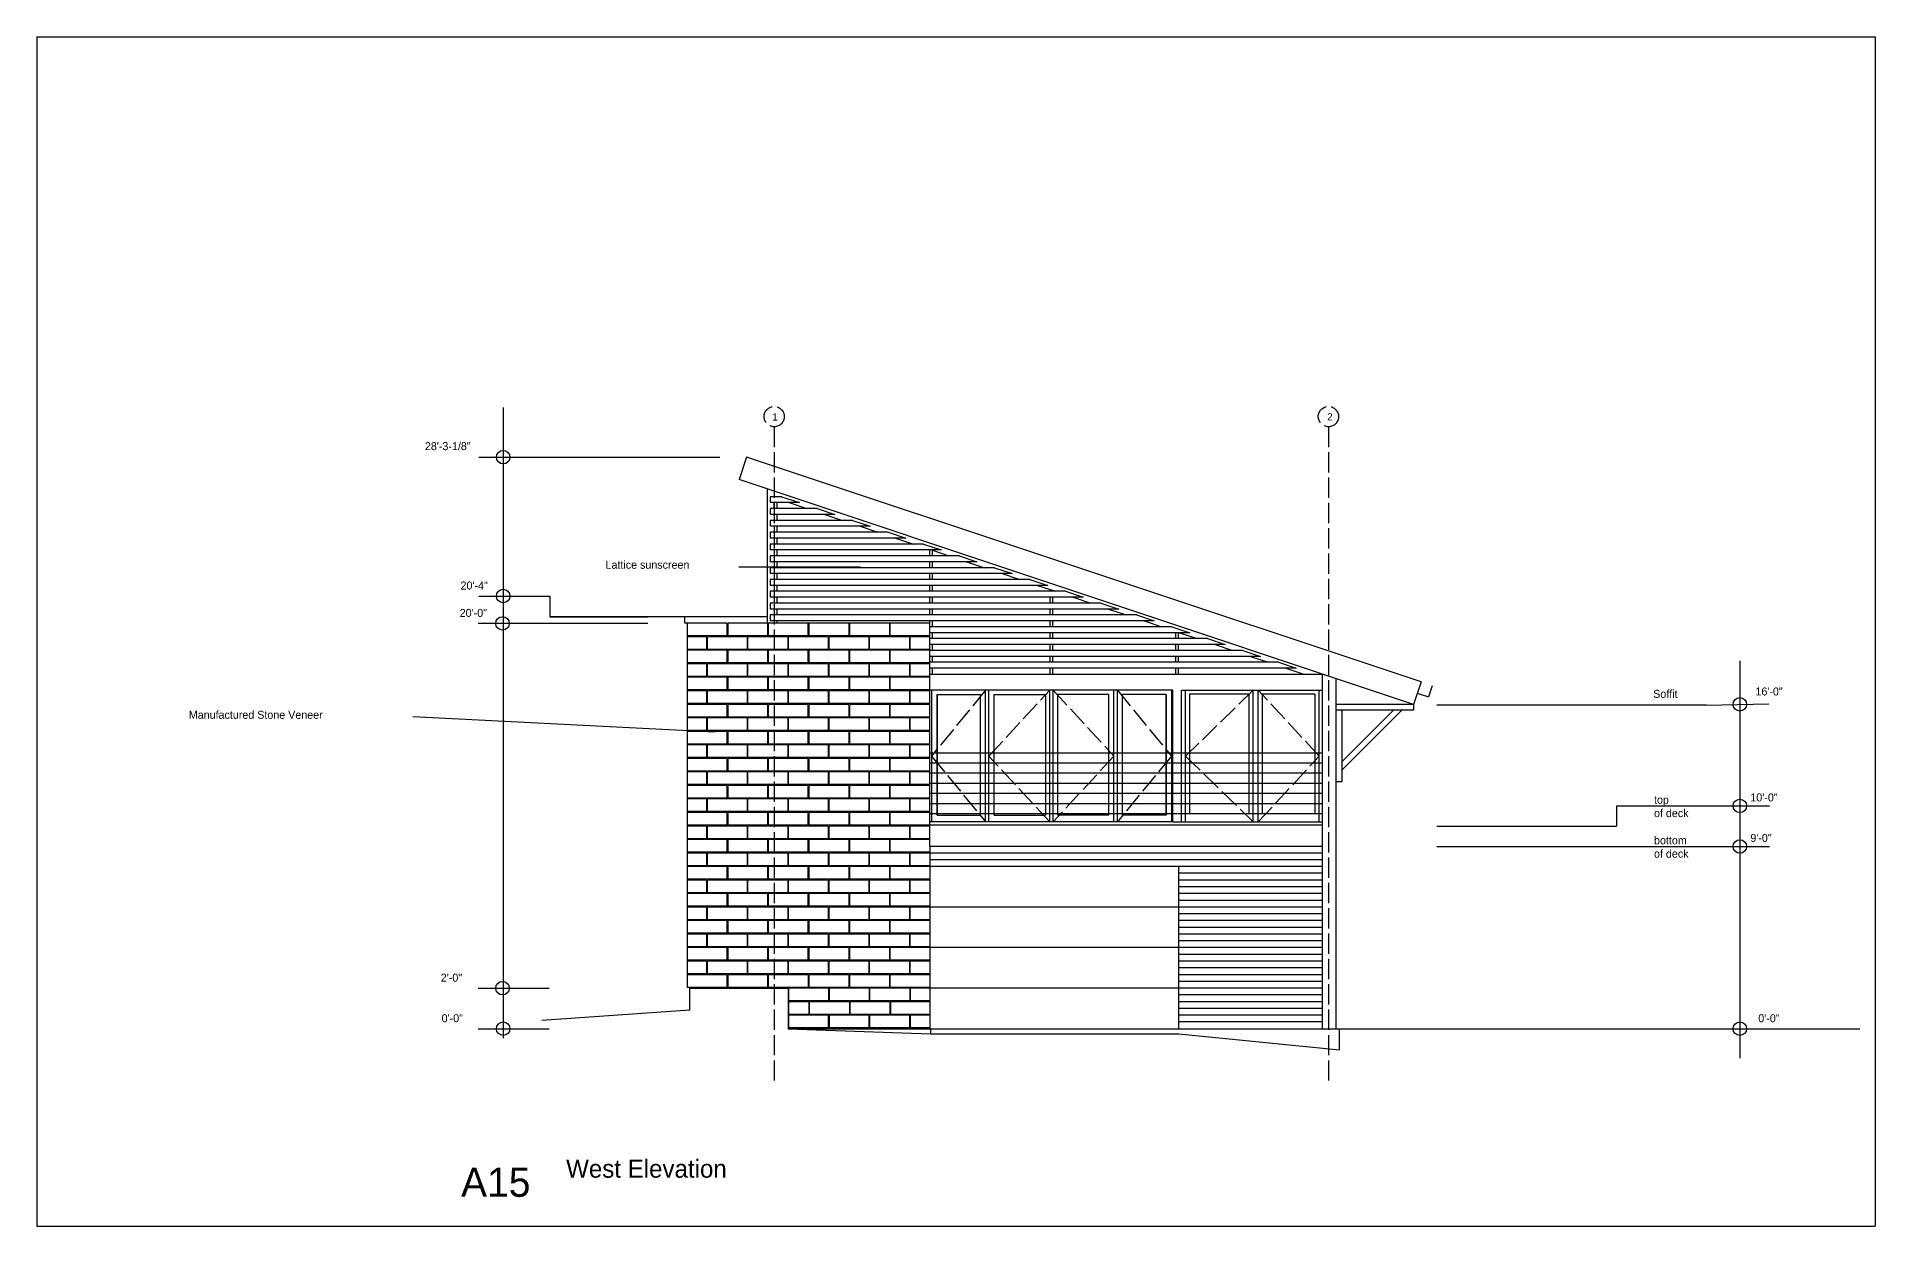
# Model space of a CAD drawing. Header units: inches. Extents: x -173 to 8259, y -1622 to 3486.
# Drawn here: x 4564 to 5652, y -1067 to -363 of the extents above; entities that cross this region are included whole.
import ezdxf

# ---------------------------------------------------------------- set-up
doc = ezdxf.new("R2010")
doc.units = ezdxf.units.IN
doc.header["$MEASUREMENT"] = 0
doc.linetypes.add('ACAD_ISO02W100', pattern=[15, 12, -3])
for name, color, linetype in [('blocks', 251, 'Continuous'), ('const', 7, 'Continuous'), ('e1', 7, 'Continuous'), ('e2', 251, 'Continuous'), ('glassSwing', 172, 'ACAD_ISO02W100'), ('grid', 252, 'ACAD_ISO02W100'), ('millwork', 253, 'Continuous'), ('walls', 7, 'Continuous')]:
    doc.layers.add(name, color=color, linetype=linetype)

msp = doc.modelspace()

# ---------------------------------------------------------------- linework, layer by layer
for p, q in [((4564.2, -363.4), (4564.2, -1067.4)), ((4564.2, -363.4), (5652.2, -363.4)), ((5652.2, -363.4), (5652.2, -1067.4)), ((4564.2, -1067.4), (5652.2, -1067.4))]:
    msp.add_line(p, q)
at = {"layer": 'blocks'}
for p, q in [((4972.8, -710.5), (4949.3, -710.5)), ((4972.8, -718), (4949.3, -718)), ((4972.8, -714.7), (4972.8, -710.5)), ((4972.8, -718), (4972.8, -710.5)), ((4973.3, -714.7), (4973.3, -710.5)), ((4996.8, -710.5), (4973.3, -710.5)), ((4973.3, -718), (4973.3, -710.5)), ((4996.8, -718), (4973.3, -718)), ((4996.8, -718), (4996.8, -710.5)), ((4997.3, -718), (4997.3, -710.5)), ((5020.8, -718), (4997.3, -718)), ((5020.8, -718), (5020.8, -710.5)), ((5021.3, -718), (5021.3, -710.5)), ((5044.8, -718), (5021.3, -718)), ((5044.8, -710.5), (5044.8, -718)), ((5045.3, -718), (5045.3, -710.5)), ((5068.8, -718), (5045.3, -718)), ((5068.8, -710.5), (5068.8, -718)), ((5069.3, -718), (5069.3, -710.5)), ((5092.8, -718), (5069.3, -718)), ((4960.6, -718.5), (4949.3, -718.5)), ((4960.6, -726), (4949.3, -726)), ((4972.8, -726.5), (4949.3, -726.5)), ((4960.6, -718.5), (4960.6, -726)), ((4961.1, -726), (4961.1, -718.5)), ((4984.6, -718.5), (4961.1, -718.5)), ((4984.6, -726), (4961.1, -726)), ((4972.8, -734), (4972.8, -726.5)), ((4996.8, -726.5), (4973.3, -726.5)), ((4973.3, -734), (4973.3, -726.5)), ((4984.6, -718.5), (4984.6, -726)), ((4985.1, -726), (4985.1, -718.5)), ((5008.6, -718.5), (4985.1, -718.5)), ((5008.6, -726), (4985.1, -726)), ((4996.8, -734), (4996.8, -726.5)), ((4997.3, -734), (4997.3, -726.5)), ((5020.8, -726.5), (4997.3, -726.5)), ((5008.6, -718.5), (5008.6, -726)), ((5009.1, -726), (5009.1, -718.5)), ((5032.6, -718.5), (5009.1, -718.5)), ((5032.6, -726), (5009.1, -726)), ((5020.8, -734), (5020.8, -726.5)), ((5044.8, -726.5), (5021.3, -726.5)), ((5021.3, -734), (5021.3, -726.5)), ((5032.6, -718.5), (5032.6, -726)), ((5033.1, -726), (5033.1, -718.5)), ((5056.6, -718.5), (5033.1, -718.5)), ((5056.6, -726), (5033.1, -726)), ((5044.8, -726.5), (5044.8, -734)), ((5068.8, -726.5), (5045.3, -726.5)), ((5045.3, -734), (5045.3, -726.5)), ((5056.6, -718.5), (5056.6, -726)), ((5057.1, -726), (5057.1, -718.5)), ((5080.6, -718.5), (5057.1, -718.5)), ((5080.6, -726), (5057.1, -726)), ((5068.8, -726.5), (5068.8, -734)), ((5092.8, -726.5), (5069.3, -726.5)), ((5069.3, -734), (5069.3, -726.5)), ((5080.6, -718.5), (5080.6, -726)), ((5081.1, -726), (5081.1, -718.5)), ((5092.8, -718.5), (5081.1, -718.5)), ((5092.8, -726), (5081.1, -726)), ((4972.8, -734), (4949.3, -734)), ((4960.6, -734.5), (4949.3, -734.5)), ((4960.6, -734.5), (4960.6, -742)), ((4961.1, -742), (4961.1, -734.5)), ((4984.6, -734.5), (4961.1, -734.5)), ((4996.8, -734), (4973.3, -734)), ((4984.6, -734.5), (4984.6, -742)), ((4985.1, -742), (4985.1, -734.5)), ((5008.6, -734.5), (4985.1, -734.5)), ((4996.8, -734), (4996.8, -729.8)), ((5020.8, -734), (4997.3, -734)), ((5008.6, -734.5), (5008.6, -742)), ((5009.1, -742), (5009.1, -734.5)), ((5032.6, -734.5), (5009.1, -734.5)), ((5044.8, -734), (5021.3, -734)), ((5032.6, -734.5), (5032.6, -742)), ((5033.1, -742), (5033.1, -734.5)), ((5056.6, -734.5), (5033.1, -734.5)), ((5068.8, -734), (5045.3, -734)), ((5056.6, -734.5), (5056.6, -742)), ((5057.1, -742), (5057.1, -734.5)), ((5080.6, -734.5), (5057.1, -734.5)), ((5092.8, -734), (5069.3, -734)), ((5080.6, -734.5), (5080.6, -742)), ((5081.1, -742), (5081.1, -734.5)), ((5092.8, -734.5), (5081.1, -734.5)), ((4960.6, -742), (4949.3, -742)), ((4972.8, -742.5), (4949.3, -742.5)), ((4972.8, -750), (4949.3, -750)), ((4960.6, -750.5), (4949.3, -750.5)), ((4960.6, -750.5), (4960.6, -758)), ((4984.6, -742), (4961.1, -742)), ((4961.1, -758), (4961.1, -750.5)), ((4984.6, -750.5), (4961.1, -750.5)), ((4972.8, -750), (4972.8, -742.5)), ((4996.8, -742.5), (4973.3, -742.5)), ((4973.3, -750), (4973.3, -742.5)), ((4996.8, -750), (4973.3, -750)), ((4984.6, -750.5), (4984.6, -758)), ((5008.6, -742), (4985.1, -742)), ((4985.1, -758), (4985.1, -750.5)), ((5008.6, -750.5), (4985.1, -750.5)), ((4996.8, -750), (4996.8, -742.5)), ((4997.3, -750), (4997.3, -742.5)), ((5020.8, -742.5), (4997.3, -742.5)), ((5020.8, -750), (4997.3, -750)), ((5008.6, -750.5), (5008.6, -758)), ((5032.6, -742), (5009.1, -742)), ((5009.1, -758), (5009.1, -750.5)), ((5032.6, -750.5), (5009.1, -750.5)), ((5020.8, -750), (5020.8, -742.5)), ((5044.8, -742.5), (5021.3, -742.5)), ((5021.3, -750), (5021.3, -742.5)), ((5044.8, -750), (5021.3, -750)), ((5032.6, -750.5), (5032.6, -758)), ((5056.6, -742), (5033.1, -742)), ((5033.1, -758), (5033.1, -750.5)), ((5056.6, -750.5), (5033.1, -750.5)), ((5044.8, -742.5), (5044.8, -750)), ((5068.8, -742.5), (5045.3, -742.5)), ((5045.3, -750), (5045.3, -742.5)), ((5068.8, -750), (5045.3, -750)), ((5056.6, -750.5), (5056.6, -758)), ((5080.6, -742), (5057.1, -742)), ((5057.1, -758), (5057.1, -750.5)), ((5080.6, -750.5), (5057.1, -750.5)), ((5068.8, -742.5), (5068.8, -750)), ((5092.8, -742.5), (5069.3, -742.5)), ((5069.3, -750), (5069.3, -742.5)), ((5092.8, -750), (5069.3, -750)), ((5080.6, -750.5), (5080.6, -758)), ((5092.8, -742), (5081.1, -742)), ((5081.1, -758), (5081.1, -750.5)), ((5092.8, -750.5), (5081.1, -750.5)), ((4960.6, -758), (4949.3, -758)), ((4972.8, -758.5), (4949.3, -758.5)), ((4984.6, -758), (4961.1, -758)), ((4972.8, -766), (4972.8, -758.5)), ((4996.8, -758.5), (4973.3, -758.5)), ((4973.3, -766), (4973.3, -758.5)), ((5008.6, -758), (4985.1, -758)), ((4996.8, -766), (4996.8, -758.5)), ((4997.3, -766), (4997.3, -758.5)), ((5020.8, -758.5), (4997.3, -758.5)), ((5032.6, -758), (5009.1, -758)), ((5020.8, -766), (5020.8, -758.5)), ((5044.8, -758.5), (5021.3, -758.5)), ((5021.3, -766), (5021.3, -758.5)), ((5056.6, -758), (5033.1, -758)), ((5044.8, -758.5), (5044.8, -766)), ((5068.8, -758.5), (5045.3, -758.5)), ((5045.3, -766), (5045.3, -758.5)), ((5080.6, -758), (5057.1, -758)), ((5068.8, -758.5), (5068.8, -766)), ((5092.8, -758.5), (5069.3, -758.5)), ((5069.3, -766), (5069.3, -758.5)), ((5092.8, -758), (5081.1, -758)), ((4972.8, -766), (4949.3, -766)), ((4960.6, -766.5), (4949.3, -766.5)), ((4960.6, -766.5), (4960.6, -774)), ((4984.6, -766.5), (4961.1, -766.5)), ((4961.1, -774), (4961.1, -766.5)), ((4996.8, -766), (4973.3, -766)), ((4984.6, -766.5), (4984.6, -774)), ((4985.1, -774), (4985.1, -766.5)), ((5008.6, -766.5), (4985.1, -766.5)), ((5020.8, -766), (4997.3, -766)), ((5008.6, -766.5), (5008.6, -774)), ((5032.6, -766.5), (5009.1, -766.5)), ((5009.1, -774), (5009.1, -766.5)), ((5044.8, -766), (5021.3, -766)), ((5032.6, -766.5), (5032.6, -774)), ((5033.1, -774), (5033.1, -766.5)), ((5056.6, -766.5), (5033.1, -766.5)), ((5068.8, -766), (5045.3, -766)), ((5056.6, -766.5), (5056.6, -774)), ((5080.6, -766.5), (5057.1, -766.5)), ((5057.1, -774), (5057.1, -766.5)), ((5092.8, -766), (5069.3, -766)), ((5080.6, -766.5), (5080.6, -774)), ((5081.1, -774), (5081.1, -766.5)), ((5092.8, -766.5), (5081.1, -766.5)), ((4960.6, -774), (4949.3, -774)), ((4972.8, -774.5), (4949.3, -774.5)), ((4972.8, -782), (4949.3, -782)), ((4960.6, -782.5), (4949.3, -782.5)), ((4960.6, -782.5), (4960.6, -790)), ((4984.6, -774), (4961.1, -774)), ((4984.6, -782.5), (4961.1, -782.5)), ((4961.1, -790), (4961.1, -782.5)), ((4972.8, -782), (4972.8, -774.5)), ((4996.8, -774.5), (4973.3, -774.5)), ((4973.3, -782), (4973.3, -774.5)), ((4996.8, -782), (4973.3, -782)), ((4984.6, -782.5), (4984.6, -790)), ((5008.6, -774), (4985.1, -774)), ((4985.1, -790), (4985.1, -782.5)), ((5008.6, -782.5), (4985.1, -782.5)), ((4996.8, -782), (4996.8, -774.5)), ((5020.8, -774.5), (4997.3, -774.5)), ((4997.3, -782), (4997.3, -774.5)), ((5020.8, -782), (4997.3, -782)), ((5008.6, -782.5), (5008.6, -790)), ((5032.6, -774), (5009.1, -774)), ((5032.6, -782.5), (5009.1, -782.5)), ((5009.1, -790), (5009.1, -782.5)), ((5020.8, -782), (5020.8, -774.5)), ((5044.8, -774.5), (5021.3, -774.5)), ((5021.3, -782), (5021.3, -774.5)), ((5044.8, -782), (5021.3, -782)), ((5032.6, -782.5), (5032.6, -790)), ((5056.6, -774), (5033.1, -774)), ((5033.1, -790), (5033.1, -782.5)), ((5056.6, -782.5), (5033.1, -782.5)), ((5044.8, -774.5), (5044.8, -782)), ((5068.8, -774.5), (5045.3, -774.5)), ((5045.3, -782), (5045.3, -774.5)), ((5068.8, -782), (5045.3, -782)), ((5056.6, -782.5), (5056.6, -790)), ((5080.6, -774), (5057.1, -774)), ((5080.6, -782.5), (5057.1, -782.5)), ((5057.1, -790), (5057.1, -782.5)), ((5068.8, -774.5), (5068.8, -782)), ((5092.8, -774.5), (5069.3, -774.5)), ((5069.3, -782), (5069.3, -774.5)), ((5092.8, -782), (5069.3, -782)), ((5080.6, -782.5), (5080.6, -790)), ((5092.8, -774), (5081.1, -774)), ((5081.1, -790), (5081.1, -782.5)), ((5092.8, -782.5), (5081.1, -782.5)), ((4960.6, -790), (4949.3, -790)), ((4972.8, -790.5), (4949.3, -790.5)), ((4984.6, -790), (4961.1, -790)), ((4972.8, -798), (4972.8, -790.5)), ((4996.8, -790.5), (4973.3, -790.5)), ((4973.3, -798), (4973.3, -790.5)), ((5008.6, -790), (4985.1, -790)), ((4996.8, -798), (4996.8, -790.5)), ((4997.3, -798), (4997.3, -790.5)), ((5020.8, -790.5), (4997.3, -790.5)), ((5032.6, -790), (5009.1, -790)), ((5020.8, -798), (5020.8, -790.5)), ((5044.8, -790.5), (5021.3, -790.5)), ((5021.3, -798), (5021.3, -790.5)), ((5056.6, -790), (5033.1, -790)), ((5044.8, -790.5), (5044.8, -798)), ((5068.8, -790.5), (5045.3, -790.5)), ((5045.3, -798), (5045.3, -790.5)), ((5080.6, -790), (5057.1, -790)), ((5068.8, -790.5), (5068.8, -798)), ((5092.8, -790.5), (5069.3, -790.5)), ((5069.3, -798), (5069.3, -790.5)), ((5092.8, -790), (5081.1, -790)), ((4972.8, -798), (4949.3, -798)), ((4960.6, -798.5), (4949.3, -798.5)), ((4960.6, -798.5), (4960.6, -806)), ((4984.6, -798.5), (4961.1, -798.5)), ((4961.1, -806), (4961.1, -798.5)), ((4996.8, -798), (4973.3, -798)), ((4984.6, -798.5), (4984.6, -806)), ((4985.1, -806), (4985.1, -798.5)), ((5008.6, -798.5), (4985.1, -798.5)), ((5020.8, -798), (4997.3, -798)), ((5008.6, -798.5), (5008.6, -806)), ((5032.6, -798.5), (5009.1, -798.5)), ((5009.1, -806), (5009.1, -798.5)), ((5044.8, -798), (5021.3, -798)), ((5032.6, -798.5), (5032.6, -806)), ((5033.1, -806), (5033.1, -798.5)), ((5056.6, -798.5), (5033.1, -798.5)), ((5068.8, -798), (5045.3, -798)), ((5056.6, -798.5), (5056.6, -806)), ((5080.6, -798.5), (5057.1, -798.5)), ((5057.1, -806), (5057.1, -798.5)), ((5092.8, -798), (5069.3, -798)), ((5080.6, -798.5), (5080.6, -806)), ((5081.1, -806), (5081.1, -798.5)), ((5092.8, -798.5), (5081.1, -798.5)), ((4960.6, -806), (4949.3, -806)), ((4972.8, -806.5), (4949.3, -806.5)), ((4972.8, -814), (4949.3, -814)), ((4960.6, -814.5), (4949.3, -814.5)), ((4960.6, -814.5), (4960.6, -822)), ((4984.6, -806), (4961.1, -806)), ((4984.6, -814.5), (4961.1, -814.5)), ((4961.1, -822), (4961.1, -814.5)), ((4972.8, -814), (4972.8, -806.5)), ((4996.8, -806.5), (4973.3, -806.5)), ((4973.3, -814), (4973.3, -806.5)), ((4996.8, -814), (4973.3, -814)), ((4984.6, -814.5), (4984.6, -822)), ((5008.6, -806), (4985.1, -806)), ((4985.1, -822), (4985.1, -814.5)), ((5008.6, -814.5), (4985.1, -814.5)), ((4996.8, -814), (4996.8, -806.5)), ((4997.3, -814), (4997.3, -806.5)), ((5020.8, -806.5), (4997.3, -806.5)), ((5020.8, -814), (4997.3, -814)), ((5008.6, -814.5), (5008.6, -822)), ((5032.6, -806), (5009.1, -806)), ((5032.6, -814.5), (5009.1, -814.5)), ((5009.1, -822), (5009.1, -814.5)), ((5020.8, -814), (5020.8, -806.5)), ((5044.8, -806.5), (5021.3, -806.5)), ((5021.3, -814), (5021.3, -806.5)), ((5044.8, -814), (5021.3, -814)), ((5032.6, -814.5), (5032.6, -822)), ((5056.6, -806), (5033.1, -806)), ((5033.1, -822), (5033.1, -814.5)), ((5056.6, -814.5), (5033.1, -814.5)), ((5044.8, -806.5), (5044.8, -814)), ((5068.8, -806.5), (5045.3, -806.5)), ((5045.3, -814), (5045.3, -806.5)), ((5068.8, -814), (5045.3, -814)), ((5056.6, -814.5), (5056.6, -822)), ((5080.6, -806), (5057.1, -806)), ((5080.6, -814.5), (5057.1, -814.5)), ((5057.1, -822), (5057.1, -814.5)), ((5068.8, -806.5), (5068.8, -814)), ((5092.8, -806.5), (5069.3, -806.5)), ((5069.3, -814), (5069.3, -806.5)), ((5092.8, -814), (5069.3, -814)), ((5080.6, -814.5), (5080.6, -822)), ((5092.8, -806), (5081.1, -806)), ((5081.1, -822), (5081.1, -814.5)), ((5092.8, -814.5), (5081.1, -814.5)), ((4960.6, -822), (4949.3, -822)), ((4972.8, -822.5), (4949.3, -822.5)), ((4984.6, -822), (4961.1, -822)), ((4972.8, -830), (4972.8, -822.5)), ((4973.3, -830), (4973.3, -822.5)), ((4996.8, -822.5), (4973.3, -822.5)), ((5008.6, -822), (4985.1, -822)), ((4996.8, -830), (4996.8, -822.5)), ((4997.3, -830), (4997.3, -822.5)), ((5020.8, -822.5), (4997.3, -822.5)), ((5032.6, -822), (5009.1, -822)), ((5020.8, -830), (5020.8, -822.5)), ((5021.3, -830), (5021.3, -822.5)), ((5044.8, -822.5), (5021.3, -822.5)), ((5056.6, -822), (5033.1, -822)), ((5044.8, -822.5), (5044.8, -830)), ((5045.3, -830), (5045.3, -822.5)), ((5068.8, -822.5), (5045.3, -822.5)), ((5080.6, -822), (5057.1, -822)), ((5068.8, -822.5), (5068.8, -830)), ((5069.3, -830), (5069.3, -822.5)), ((5092.8, -822.5), (5069.3, -822.5)), ((5092.8, -822), (5081.1, -822)), ((4972.8, -830), (4949.3, -830)), ((4960.6, -830.5), (4949.3, -830.5)), ((4960.6, -830.5), (4960.6, -838)), ((4984.6, -830.5), (4961.1, -830.5)), ((4961.1, -838), (4961.1, -830.5)), ((4996.8, -830), (4973.3, -830)), ((4984.6, -830.5), (4984.6, -838)), ((4985.1, -838), (4985.1, -830.5)), ((5008.6, -830.5), (4985.1, -830.5)), ((5020.8, -830), (4997.3, -830)), ((5008.6, -830.5), (5008.6, -838)), ((5032.6, -830.5), (5009.1, -830.5)), ((5009.1, -838), (5009.1, -830.5)), ((5044.8, -830), (5021.3, -830)), ((5032.6, -830.5), (5032.6, -838)), ((5033.1, -838), (5033.1, -830.5)), ((5056.6, -830.5), (5033.1, -830.5)), ((5068.8, -830), (5045.3, -830)), ((5056.6, -830.5), (5056.6, -838)), ((5080.6, -830.5), (5057.1, -830.5)), ((5057.1, -838), (5057.1, -830.5)), ((5092.8, -830), (5069.3, -830)), ((5080.6, -830.5), (5080.6, -838)), ((5081.1, -838), (5081.1, -830.5)), ((5092.8, -830.5), (5081.1, -830.5)), ((4960.6, -838), (4949.3, -838)), ((4972.8, -838.5), (4949.3, -838.5)), ((4972.8, -846), (4949.3, -846)), ((4960.6, -846.5), (4949.3, -846.5)), ((4960.6, -846.5), (4960.6, -854)), ((4984.6, -838), (4961.1, -838)), ((4984.6, -846.5), (4961.1, -846.5)), ((4961.1, -854), (4961.1, -846.5)), ((4972.8, -846), (4972.8, -838.5)), ((4996.8, -838.5), (4973.3, -838.5)), ((4973.3, -846), (4973.3, -838.5)), ((4996.8, -846), (4973.3, -846)), ((4984.6, -846.5), (4984.6, -854)), ((5008.6, -838), (4985.1, -838)), ((5008.6, -846.5), (4985.1, -846.5)), ((4985.1, -854), (4985.1, -846.5)), ((4996.8, -846), (4996.8, -838.5)), ((4997.3, -846), (4997.3, -838.5)), ((5020.8, -838.5), (4997.3, -838.5)), ((5020.8, -846), (4997.3, -846)), ((5008.6, -846.5), (5008.6, -854)), ((5032.6, -838), (5009.1, -838)), ((5032.6, -846.5), (5009.1, -846.5)), ((5009.1, -854), (5009.1, -846.5)), ((5020.8, -846), (5020.8, -838.5)), ((5044.8, -838.5), (5021.3, -838.5)), ((5021.3, -846), (5021.3, -838.5)), ((5044.8, -846), (5021.3, -846)), ((5032.6, -846.5), (5032.6, -854)), ((5056.6, -838), (5033.1, -838)), ((5056.6, -846.5), (5033.1, -846.5)), ((5033.1, -854), (5033.1, -846.5)), ((5044.8, -838.5), (5044.8, -846)), ((5068.8, -838.5), (5045.3, -838.5)), ((5045.3, -846), (5045.3, -838.5)), ((5068.8, -846), (5045.3, -846)), ((5056.6, -846.5), (5056.6, -854)), ((5080.6, -838), (5057.1, -838)), ((5080.6, -846.5), (5057.1, -846.5)), ((5057.1, -854), (5057.1, -846.5)), ((5068.8, -838.5), (5068.8, -846)), ((5092.8, -838.5), (5069.3, -838.5)), ((5069.3, -846), (5069.3, -838.5)), ((5092.8, -846), (5069.3, -846)), ((5080.6, -846.5), (5080.6, -854)), ((5092.8, -838), (5081.1, -838)), ((5092.8, -846.5), (5081.1, -846.5)), ((5081.1, -854), (5081.1, -846.5)), ((4960.6, -854), (4949.3, -854)), ((4972.8, -854.5), (4949.3, -854.5)), ((4984.6, -854), (4961.1, -854)), ((4972.8, -862), (4972.8, -854.5)), ((4973.3, -862), (4973.3, -854.5)), ((4996.8, -854.5), (4973.3, -854.5)), ((5008.6, -854), (4985.1, -854)), ((4996.8, -862), (4996.8, -854.5)), ((4997.3, -862), (4997.3, -854.5)), ((5020.8, -854.5), (4997.3, -854.5)), ((5032.6, -854), (5009.1, -854)), ((5020.8, -862), (5020.8, -854.5)), ((5044.8, -854.5), (5021.3, -854.5)), ((5021.3, -862), (5021.3, -854.5)), ((5056.6, -854), (5033.1, -854)), ((5044.8, -854.5), (5044.8, -862)), ((5045.3, -862), (5045.3, -854.5)), ((5068.8, -854.5), (5045.3, -854.5)), ((5080.6, -854), (5057.1, -854)), ((5068.8, -854.5), (5068.8, -862)), ((5092.8, -854.5), (5069.3, -854.5)), ((5069.3, -862), (5069.3, -854.5)), ((5092.8, -854), (5081.1, -854)), ((4972.8, -862), (4949.3, -862)), ((4960.6, -862.5), (4949.3, -862.5)), ((4960.6, -870), (4949.3, -870)), ((4960.6, -862.5), (4960.6, -870)), ((4984.6, -862.5), (4961.1, -862.5)), ((4961.1, -870), (4961.1, -862.5)), ((4984.6, -870), (4961.1, -870)), ((4996.8, -862), (4973.3, -862)), ((4984.6, -862.5), (4984.6, -870)), ((5008.6, -862.5), (4985.1, -862.5)), ((4985.1, -870), (4985.1, -862.5)), ((5008.6, -870), (4985.1, -870)), ((5020.8, -862), (4997.3, -862)), ((5008.6, -862.5), (5008.6, -870)), ((5032.6, -862.5), (5009.1, -862.5)), ((5009.1, -870), (5009.1, -862.5)), ((5032.6, -870), (5009.1, -870)), ((5044.8, -862), (5021.3, -862)), ((5032.6, -862.5), (5032.6, -870)), ((5056.6, -862.5), (5033.1, -862.5)), ((5033.1, -870), (5033.1, -862.5)), ((5056.6, -870), (5033.1, -870)), ((5068.8, -862), (5045.3, -862)), ((5056.6, -862.5), (5056.6, -870)), ((5080.6, -862.5), (5057.1, -862.5)), ((5057.1, -870), (5057.1, -862.5)), ((5080.6, -870), (5057.1, -870)), ((5092.8, -862), (5069.3, -862)), ((5080.6, -862.5), (5080.6, -870)), ((5092.8, -862.5), (5081.1, -862.5)), ((5081.1, -870), (5081.1, -862.5)), ((5092.8, -870), (5081.1, -870)), ((4972.8, -870.5), (4949.3, -870.5)), ((4972.8, -878), (4949.3, -878)), ((4960.6, -878.5), (4949.3, -878.5)), ((4960.6, -878.5), (4960.6, -886)), ((4984.6, -878.5), (4961.1, -878.5)), ((4961.1, -886), (4961.1, -878.5)), ((4972.8, -878), (4972.8, -870.5)), ((4996.8, -870.5), (4973.3, -870.5)), ((4973.3, -878), (4973.3, -870.5)), ((4996.8, -878), (4973.3, -878)), ((4984.6, -878.5), (4984.6, -886)), ((4985.1, -886), (4985.1, -878.5)), ((5008.6, -878.5), (4985.1, -878.5)), ((4996.8, -878), (4996.8, -870.5)), ((4997.3, -878), (4997.3, -870.5)), ((5020.8, -870.5), (4997.3, -870.5)), ((5020.8, -878), (4997.3, -878)), ((5008.6, -878.5), (5008.6, -886)), ((5032.6, -878.5), (5009.1, -878.5)), ((5009.1, -886), (5009.1, -878.5)), ((5020.8, -878), (5020.8, -870.5)), ((5044.8, -870.5), (5021.3, -870.5)), ((5021.3, -878), (5021.3, -870.5)), ((5044.8, -878), (5021.3, -878)), ((5032.6, -878.5), (5032.6, -886)), ((5033.1, -886), (5033.1, -878.5)), ((5056.6, -878.5), (5033.1, -878.5)), ((5044.8, -870.5), (5044.8, -878)), ((5068.8, -870.5), (5045.3, -870.5)), ((5045.3, -878), (5045.3, -870.5)), ((5068.8, -878), (5045.3, -878)), ((5056.6, -878.5), (5056.6, -886)), ((5080.6, -878.5), (5057.1, -878.5)), ((5057.1, -886), (5057.1, -878.5)), ((5068.8, -870.5), (5068.8, -878)), ((5092.8, -870.5), (5069.3, -870.5)), ((5069.3, -878), (5069.3, -870.5)), ((5092.8, -878), (5069.3, -878)), ((5080.6, -878.5), (5080.6, -886)), ((5081.1, -886), (5081.1, -878.5)), ((5092.8, -878.5), (5081.1, -878.5)), ((4960.6, -886), (4949.3, -886)), ((4972.8, -886.5), (4949.3, -886.5)), ((4984.6, -886), (4961.1, -886)), ((4972.8, -894), (4972.8, -886.5)), ((4996.8, -886.5), (4973.3, -886.5)), ((4973.3, -894), (4973.3, -886.5)), ((5008.6, -886), (4985.1, -886)), ((4996.8, -894), (4996.8, -886.5)), ((4997.3, -894), (4997.3, -886.5)), ((5020.8, -886.5), (4997.3, -886.5)), ((5032.6, -886), (5009.1, -886)), ((5020.8, -894), (5020.8, -886.5)), ((5044.8, -886.5), (5021.3, -886.5)), ((5021.3, -894), (5021.3, -886.5)), ((5056.6, -886), (5033.1, -886)), ((5044.8, -886.5), (5044.8, -894)), ((5068.8, -886.5), (5045.3, -886.5)), ((5045.3, -894), (5045.3, -886.5)), ((5080.6, -886), (5057.1, -886)), ((5068.8, -886.5), (5068.8, -894)), ((5092.8, -886.5), (5069.3, -886.5)), ((5069.3, -894), (5069.3, -886.5)), ((5092.8, -886), (5081.1, -886)), ((4972.8, -894), (4949.3, -894)), ((4960.6, -894.5), (4949.3, -894.5)), ((4960.6, -902), (4949.3, -902)), ((4972.8, -902.5), (4949.3, -902.5)), ((4960.6, -894.5), (4960.6, -902)), ((4961.1, -902), (4961.1, -894.5)), ((4984.6, -894.5), (4961.1, -894.5)), ((4984.6, -902), (4961.1, -902)), ((4972.8, -910), (4972.8, -902.5)), ((4996.8, -894), (4973.3, -894)), ((4996.8, -902.5), (4973.3, -902.5)), ((4973.3, -910), (4973.3, -902.5)), ((4984.6, -894.5), (4984.6, -902)), ((4985.1, -902), (4985.1, -894.5)), ((5008.6, -894.5), (4985.1, -894.5)), ((5008.6, -902), (4985.1, -902)), ((4996.8, -910), (4996.8, -902.5)), ((5020.8, -894), (4997.3, -894)), ((4997.3, -910), (4997.3, -902.5)), ((5020.8, -902.5), (4997.3, -902.5)), ((5008.6, -894.5), (5008.6, -902)), ((5032.6, -894.5), (5009.1, -894.5)), ((5009.1, -902), (5009.1, -894.5)), ((5032.6, -902), (5009.1, -902)), ((5020.8, -910), (5020.8, -902.5)), ((5044.8, -894), (5021.3, -894)), ((5044.8, -902.5), (5021.3, -902.5)), ((5021.3, -910), (5021.3, -902.5)), ((5032.6, -894.5), (5032.6, -902)), ((5033.1, -902), (5033.1, -894.5)), ((5056.6, -894.5), (5033.1, -894.5)), ((5056.6, -902), (5033.1, -902)), ((5044.8, -902.5), (5044.8, -910)), ((5068.8, -894), (5045.3, -894)), ((5068.8, -902.5), (5045.3, -902.5)), ((5045.3, -910), (5045.3, -902.5)), ((5056.6, -894.5), (5056.6, -902)), ((5057.1, -902), (5057.1, -894.5)), ((5080.6, -894.5), (5057.1, -894.5)), ((5080.6, -902), (5057.1, -902)), ((5068.8, -902.5), (5068.8, -910)), ((5092.8, -894), (5069.3, -894)), ((5092.8, -902.5), (5069.3, -902.5)), ((5069.3, -910), (5069.3, -902.5)), ((5080.6, -894.5), (5080.6, -902)), ((5081.1, -902), (5081.1, -894.5)), ((5092.8, -894.5), (5081.1, -894.5)), ((5092.8, -902), (5081.1, -902)), ((4972.8, -910), (4949.3, -910)), ((4960.6, -910.5), (4949.3, -910.5)), ((4960.6, -910.5), (4960.6, -918)), ((4984.6, -910.5), (4961.1, -910.5)), ((4961.1, -918), (4961.1, -910.5)), ((4996.8, -910), (4973.3, -910)), ((4984.6, -910.5), (4984.6, -918)), ((4985.1, -918), (4985.1, -910.5)), ((5008.6, -910.5), (4985.1, -910.5)), ((5020.8, -910), (4997.3, -910)), ((5008.6, -910.5), (5008.6, -918)), ((5032.6, -910.5), (5009.1, -910.5)), ((5009.1, -918), (5009.1, -910.5)), ((5044.8, -910), (5021.3, -910)), ((5032.6, -910.5), (5032.6, -918)), ((5033.1, -918), (5033.1, -910.5)), ((5056.6, -910.5), (5033.1, -910.5)), ((5068.8, -910), (5045.3, -910)), ((5056.6, -910.5), (5056.6, -918)), ((5080.6, -910.5), (5057.1, -910.5)), ((5057.1, -918), (5057.1, -910.5)), ((5092.8, -910), (5069.3, -910)), ((5080.6, -910.5), (5080.6, -918)), ((5092.8, -910.5), (5081.1, -910.5)), ((5081.1, -918), (5081.1, -910.5)), ((4960.6, -918), (4949.3, -918)), ((4972.8, -918.5), (4949.3, -918.5)), ((4984.6, -918), (4961.1, -918)), ((4972.8, -926), (4972.8, -918.5)), ((4996.8, -918.5), (4973.3, -918.5)), ((4973.3, -926), (4973.3, -918.5)), ((5008.6, -918), (4985.1, -918)), ((4996.8, -926), (4996.8, -918.5)), ((5020.8, -918.5), (4997.3, -918.5)), ((4997.3, -926), (4997.3, -918.5)), ((5032.6, -918), (5009.1, -918)), ((5020.8, -918.5), (5020.8, -926)), ((5044.8, -918.5), (5021.3, -918.5)), ((5021.3, -926), (5021.3, -918.5)), ((5056.6, -918), (5033.1, -918)), ((5044.8, -918.5), (5044.8, -926)), ((5068.8, -918.5), (5045.3, -918.5)), ((5045.3, -926), (5045.3, -918.5)), ((5080.6, -918), (5057.1, -918)), ((5068.8, -918.5), (5068.8, -926)), ((5092.8, -918.5), (5069.3, -918.5)), ((5069.3, -926), (5069.3, -918.5)), ((5092.8, -918), (5081.1, -918)), ((4972.8, -926), (4949.3, -926)), ((4996.8, -926), (4973.3, -926)), ((5020.8, -926), (4997.3, -926)), ((5032.8, -926.5), (5009.3, -926.5)), ((5009.3, -934), (5009.3, -926.5)), ((5032.8, -934), (5009.3, -934)), ((5009.3, -942), (5009.3, -934.5)), ((5021.1, -934.5), (5009.3, -934.5)), ((5021.1, -934.5), (5021.1, -942)), ((5044.8, -926), (5021.3, -926)), ((5045.1, -934.5), (5021.6, -934.5)), ((5021.6, -942), (5021.6, -934.5)), ((5032.8, -926.5), (5032.8, -934)), ((5033.3, -934), (5033.3, -926.5)), ((5056.8, -926.5), (5033.3, -926.5)), ((5056.8, -934), (5033.3, -934)), ((5045.1, -934.5), (5045.1, -942)), ((5068.8, -926), (5045.3, -926)), ((5045.6, -942), (5045.6, -934.5)), ((5069.1, -934.5), (5045.6, -934.5)), ((5056.8, -926.5), (5056.8, -934)), ((5080.8, -926.5), (5057.3, -926.5)), ((5057.3, -934), (5057.3, -926.5)), ((5080.8, -934), (5057.3, -934)), ((5069.1, -934.5), (5069.1, -942)), ((5092.8, -926), (5069.3, -926)), ((5092.8, -934.5), (5069.6, -934.5)), ((5069.6, -942), (5069.6, -934.5)), ((5080.8, -926.5), (5080.8, -934)), ((5092.8, -926.5), (5081.3, -926.5)), ((5081.3, -934), (5081.3, -926.5)), ((5092.8, -934), (5081.3, -934)), ((5021.1, -942), (5009.3, -942)), ((5032.8, -942.5), (5009.3, -942.5)), ((5009.3, -950), (5009.3, -942.5)), ((5045.1, -942), (5021.6, -942)), ((5032.8, -950), (5032.8, -942.5)), ((5033.3, -950), (5033.3, -942.5)), ((5056.8, -942.5), (5033.3, -942.5)), ((5069.1, -942), (5045.6, -942)), ((5056.8, -950), (5056.8, -942.5)), ((5080.8, -942.5), (5057.3, -942.5)), ((5057.3, -950), (5057.3, -942.5)), ((5092.8, -942), (5069.6, -942)), ((5080.8, -950), (5080.8, -942.5)), ((5092.8, -942.5), (5081.3, -942.5)), ((5081.3, -950), (5081.3, -942.5)), ((5032.8, -950), (5009.3, -950)), ((5056.8, -950), (5033.3, -950)), ((5080.8, -950), (5057.3, -950)), ((5092.8, -950), (5081.3, -950))]:
    msp.add_line(p, q, dxfattribs=at)
at = {"layer": 'e1'}
for p, q in [((4984.2, -612.2), (4979.8, -625.5)), ((4947.8, -710.5), (4947.8, -706.6)), ((4949.3, -710.5), (4947.8, -710.5)), ((5092.8, -842.6), (5092.8, -710.5)), ((5092.8, -740.6), (5325.1, -740.6)), ((5383.4, -745.2), (5379, -758.5)), ((5390.1, -747.5), (5387.9, -754.1)), ((5092.8, -787.1), (5325.1, -787.1)), ((5092.8, -793.1), (5325.1, -793.1)), ((5092.8, -799.1), (5325.1, -799.1)), ((5092.8, -805.1), (5325.1, -805.1)), ((5092.8, -811.1), (5325.1, -811.1)), ((5092.8, -817.1), (5325.1, -817.1)), ((5092.8, -823.1), (5325.1, -823.1)), ((4950.6, -926.5), (5008.8, -926.5)), ((5008.8, -926.5), (5008.8, -950.5)), ((5008.8, -950.5), (5093.1, -953.5)), ((5093.1, -953.5), (5240, -953.5)), ((5240, -953.5), (5335.1, -962.9))]:
    msp.add_line(p, q, dxfattribs=at)
at = {"layer": 'e2'}
for p, q in [((4840.2, -582.8), (4840.2, -956)), ((4825.9, -612.2), (4968.5, -612.2)), ((5005, -635.6), (4998.3, -635.6)), ((4998.3, -635.6), (4998.3, -639.1)), ((5015.5, -639.1), (4998.3, -639.1)), ((5000.6, -639.1), (5000.6, -642.6)), ((5000.6, -642.6), (5000.6, -639.1)), ((5002.1, -639.1), (5002.1, -642.6)), ((5005, -635.6), (5015.5, -639.1)), ((5009.5, -639.1), (5020, -642.6)), ((5026, -642.6), (4998.3, -642.6)), ((4998.3, -642.6), (4998.3, -646.1)), ((5036.5, -646.1), (4998.3, -646.1)), ((5047, -649.6), (4998.3, -649.6)), ((4998.3, -649.6), (4998.3, -653.1)), ((5000.6, -646.5), (5000.6, -646.1)), ((5000.6, -646.1), (5000.6, -649.6)), ((5002.1, -646.1), (5002.1, -649.6)), ((5026, -642.6), (5036.5, -646.1)), ((5030.5, -646.1), (5041, -649.6)), ((5047, -649.6), (5057.5, -653.1)), ((5068, -656.6), (4998.3, -656.6)), ((4998.3, -656.6), (4998.3, -660.1)), ((5078.5, -660.1), (4998.3, -660.1)), ((5089, -663.6), (4998.3, -663.6)), ((4998.3, -663.6), (4998.3, -667.1)), ((5057.5, -653.1), (4998.7, -653.1)), ((5000.6, -653.1), (5000.6, -656.6)), ((5000.6, -660.1), (5000.6, -663.6)), ((5002.1, -653.1), (5002.1, -656.6)), ((5002.1, -660.1), (5002.1, -663.6)), ((5051.5, -653.1), (5062, -656.6)), ((5068, -656.6), (5078.5, -660.1)), ((5072.5, -660.1), (5083, -663.6)), ((5089, -663.6), (5099.5, -667.1)), ((5099.5, -667.1), (4998.3, -667.1)), ((5110, -670.6), (4998.3, -670.6)), ((4998.3, -670.6), (4998.3, -674.1)), ((5120.5, -674.1), (4998.3, -674.1)), ((5000.6, -667.1), (5000.6, -670.6)), ((5000.6, -674.1), (5000.6, -677.6)), ((5002.1, -667.1), (5002.1, -670.6)), ((5002.1, -674.1), (5002.1, -677.6)), ((5092.8, -670.6), (5092.8, -667.1)), ((5092.8, -677.6), (5092.8, -674.1)), ((5094.3, -670.6), (5094.3, -667.1)), ((5094.3, -667.3), (5104, -670.6)), ((5094.3, -677.6), (5094.3, -674.1)), ((5110, -670.6), (5120.5, -674.1)), ((5114.5, -674.1), (5125, -677.6)), ((5131, -677.6), (4998.3, -677.6)), ((4998.3, -677.6), (4998.3, -681.1)), ((5141.5, -681.1), (4998.3, -681.1)), ((5152, -684.6), (4998.3, -684.6)), ((4998.3, -684.6), (4998.3, -688.1)), ((5000.6, -681.1), (5000.6, -684.6)), ((5002.1, -681.1), (5002.1, -684.6)), ((5092.8, -684.6), (5092.8, -681.1)), ((5094.3, -684.6), (5094.3, -681.1)), ((5131, -677.6), (5141.5, -681.1)), ((5135.5, -681.1), (5146, -684.6)), ((5152, -684.6), (5162.5, -688.1)), ((4825.9, -694.4), (4867.9, -694.4)), ((4867.9, -694.4), (4867.9, -706.6)), ((5162.5, -688.1), (4998.3, -688.1)), ((5173, -691.6), (4998.3, -691.6)), ((4998.3, -691.6), (4998.3, -695.1)), ((5183.5, -695.1), (4998.3, -695.1)), ((5000.6, -688.1), (5000.6, -691.6)), ((5000.6, -695.1), (5000.6, -698.6)), ((5002.1, -688.1), (5002.1, -691.6)), ((5002.1, -695.1), (5002.1, -698.6)), ((5092.8, -691.6), (5092.8, -688.1)), ((5092.8, -698.6), (5092.8, -695.1)), ((5094.3, -691.6), (5094.3, -688.1)), ((5094.3, -698.6), (5094.3, -695.1)), ((5156.5, -688.1), (5167, -691.6)), ((5164, -691.6), (5164, -690.5)), ((5164, -698.6), (5164, -695.1)), ((5165.5, -691.6), (5165.5, -691)), ((5165.5, -698.6), (5165.5, -695.1)), ((5173, -691.6), (5183.5, -695.1)), ((5177.5, -695.1), (5188, -698.6)), ((4947.8, -706.6), (4867.9, -706.6)), ((4867.9, -706.6), (4925.8, -706.6)), ((5194, -698.6), (4998.3, -698.6)), ((4998.3, -698.6), (4998.3, -702.1)), ((5204.5, -702.1), (4998.3, -702.1)), ((5215, -705.6), (4998.3, -705.6)), ((4998.3, -705.6), (4998.3, -709.1)), ((5000.6, -702.1), (5000.6, -705.6)), ((5002.1, -702.1), (5002.1, -705.6)), ((5092.8, -705.6), (5092.8, -702.1)), ((5094.3, -705.6), (5094.3, -702.1)), ((5164, -705.6), (5164, -702.1)), ((5165.5, -705.6), (5165.5, -702.1)), ((5194, -698.6), (5204.5, -702.1)), ((5198.5, -702.1), (5209, -705.6)), ((5215, -705.6), (5225.5, -709.1)), ((4825.5, -710.5), (4925.8, -710.5)), ((5225.5, -709.1), (4998.3, -709.1)), ((5000.6, -709.1), (5000.6, -710.5)), ((5002.1, -709.1), (5002.1, -710.5)), ((5092.8, -710.5), (5092.8, -709.1)), ((5236, -712.6), (5092.8, -712.6)), ((5246.5, -716.1), (5092.8, -716.1)), ((5094.3, -712.6), (5094.3, -709.1)), ((5094.3, -719.6), (5094.3, -716.1)), ((5164, -712.6), (5164, -709.1)), ((5164, -719.6), (5164, -716.1)), ((5165.5, -712.6), (5165.5, -709.1)), ((5165.5, -719.6), (5165.5, -716.1)), ((5219.5, -709.1), (5230, -712.6)), ((5236, -712.6), (5246.5, -716.1)), ((5238.3, -719.6), (5238.3, -716.1)), ((5239.8, -719.6), (5239.8, -716.1)), ((5240.5, -716.1), (5251, -719.6)), ((5257, -719.6), (5092.8, -719.6)), ((5267.5, -723.1), (5092.8, -723.1)), ((5278, -726.6), (5092.8, -726.6)), ((5094.3, -726.6), (5094.3, -723.1)), ((5164, -726.6), (5164, -723.1)), ((5165.5, -726.6), (5165.5, -723.1)), ((5238.3, -726.6), (5238.3, -723.1)), ((5239.8, -726.6), (5239.8, -723.1)), ((5257, -719.6), (5267.5, -723.1)), ((5261.5, -723.1), (5272, -726.6)), ((5278, -726.6), (5288.5, -730.1)), ((5288.5, -730.1), (5092.8, -730.1)), ((5299, -733.6), (5092.8, -733.6)), ((5309.5, -737.1), (5092.8, -737.1)), ((5094.3, -733.6), (5094.3, -730.1)), ((5094.3, -740.6), (5094.3, -737.1)), ((5164, -733.6), (5164, -730.1)), ((5164, -740.6), (5164, -737.1)), ((5165.5, -733.6), (5165.5, -730.1)), ((5165.5, -740.6), (5165.5, -737.1)), ((5238.3, -733.6), (5238.3, -730.1)), ((5238.3, -740.6), (5238.3, -737.1)), ((5239.8, -733.6), (5239.8, -730.1)), ((5239.8, -740.6), (5239.8, -737.1)), ((5282.5, -730.1), (5293, -733.6)), ((5299, -733.6), (5309.5, -737.1)), ((5303.5, -737.1), (5314, -740.6)), ((5572.1, -732.8), (5572.1, -968)), ((5236.6, -750.1), (5092.8, -750.1)), ((5093.7, -750.1), (5093.7, -828.1)), ((5125.7, -828.1), (5125.7, -750.1)), ((5127.7, -828.1), (5127.7, -750.1)), ((5163.7, -828.1), (5163.7, -750.1)), ((5165.7, -828.1), (5165.7, -750.1)), ((5201.7, -828.1), (5201.7, -750.1)), ((5203.7, -828.1), (5203.7, -750.1)), ((5235.7, -750.1), (5235.7, -828.1)), ((5236.6, -828.1), (5236.6, -750.1)), ((5241.6, -828.1), (5241.6, -750.1)), ((5241.6, -750.1), (5324.6, -750.1)), ((5244.1, -828.1), (5244.1, -750.1)), ((5244.1, -750.1), (5323.1, -750.1)), ((5284.1, -828.1), (5284.1, -750.1)), ((5287.1, -828.1), (5287.1, -750.1)), ((5323.1, -828.1), (5323.1, -750.1)), ((5097, -824.1), (5097, -752.6)), ((5097, -752.6), (5097, -824.1)), ((5097, -752.6), (5122.7, -752.6)), ((5122.7, -824.1), (5122.7, -752.6)), ((5130.7, -824.1), (5130.7, -752.6)), ((5130.7, -752.6), (5161.2, -752.6)), ((5161.2, -752.6), (5161.2, -824.1)), ((5168.2, -752.6), (5168.2, -824.1)), ((5198.7, -752.6), (5168.2, -752.6)), ((5198.7, -824.1), (5198.7, -752.6)), ((5206.7, -824.1), (5206.7, -752.6)), ((5232.5, -752.6), (5206.7, -752.6)), ((5232.5, -752.6), (5232.5, -824.1)), ((5232.5, -824.1), (5232.5, -752.6)), ((5246.4, -752.4), (5246.4, -823.2)), ((5281.6, -752.4), (5246.4, -752.4)), ((5281.6, -752.4), (5281.6, -823.2)), ((5289.3, -752.4), (5289.3, -823.2)), ((5320.6, -752.4), (5289.3, -752.4)), ((5320.6, -752.4), (5320.6, -823.2)), ((5379, -758.5), (5333.1, -758.5)), ((5552.1, -758.9), (5392.8, -758.9)), ((5552.1, -758.9), (5589.2, -758.2)), ((5379, -762), (5333.1, -762)), ((5097, -824.1), (5122.7, -824.1)), ((5130.7, -824.1), (5161.2, -824.1)), ((5198.7, -824.1), (5168.2, -824.1)), ((5232.5, -824.1), (5206.7, -824.1)), ((5281.6, -823.2), (5246.4, -823.2)), ((5320.6, -823.2), (5289.3, -823.2)), ((5499.1, -818.6), (5589.6, -818.6)), ((5499.1, -818.6), (5499.1, -830.6)), ((5236.6, -828.1), (5092.8, -828.1)), ((5236.6, -828.1), (5325.1, -828.1)), ((5244.1, -828.1), (5324.6, -828.1)), ((5392.8, -830.6), (5499.1, -830.6)), ((5325.1, -846.5), (5092.8, -846.5)), ((5392.8, -842.6), (5589.6, -842.6)), ((5325.1, -850.5), (5092.8, -850.5)), ((5240, -854.5), (5092.8, -854.5)), ((5325.1, -854.5), (5092.8, -854.5)), ((5240, -950.5), (5240, -854.5)), ((5325.1, -858.5), (5240, -858.5)), ((5325.1, -862.5), (5240, -862.5)), ((5325.1, -866.5), (5240, -866.5)), ((5240, -878.5), (5092.8, -878.5)), ((5325.1, -870.5), (5240, -870.5)), ((5325.1, -874.5), (5240, -874.5)), ((5325.1, -878.5), (5240, -878.5)), ((5325.1, -882.5), (5240, -882.5)), ((5325.1, -886.5), (5240, -886.5)), ((5325.1, -890.5), (5240, -890.5)), ((5240, -902.5), (5092.8, -902.5)), ((5325.1, -894.5), (5240, -894.5)), ((5325.1, -898.5), (5240, -898.5)), ((5325.1, -902.5), (5240, -902.5)), ((5325.1, -906.5), (5240, -906.5)), ((5325.1, -910.5), (5240, -910.5)), ((5325.1, -914.5), (5240, -914.5)), ((5325.1, -918.5), (5240, -918.5)), ((5325.1, -922.5), (5240, -922.5)), ((4825.5, -926.5), (4867.4, -926.5)), ((5240, -926.5), (5092.8, -926.5)), ((5325.1, -926.5), (5240, -926.5)), ((5325.1, -930.5), (5240, -930.5)), ((5325.1, -934.5), (5240, -934.5)), ((5325.1, -938.5), (5240, -938.5)), ((5325.1, -942.5), (5240, -942.5)), ((5325.1, -946.5), (5240, -946.5)), ((4825.5, -950.5), (4867.4, -950.5)), ((5093.1, -950.5), (5093.1, -953.5)), ((5335.1, -950.5), (5643, -950.5)), ((5557.4, -950.5), (5599.3, -950.5))]:
    msp.add_line(p, q, dxfattribs=at)
for centre in [(4840.2, -612.2), (4840.2, -694.4), (4839.8, -710.6), (5572.1, -758.5), (5572.1, -818.6), (5572.1, -842.6), (4839.8, -926.5), (4840.2, -950.5), (5572.1, -950.5)]:
    msp.add_circle(centre, 4, dxfattribs=at)
at = {"layer": 'glassSwing'}
for p, q in [((5125.7, -750.1), (5093.7, -789.1)), ((5127.7, -789.1), (5163.7, -750.1)), ((5165.7, -750.1), (5201.7, -789.1)), ((5203.7, -750.1), (5235.7, -789.1)), ((5284.1, -750.1), (5244.1, -789.1)), ((5323.1, -789.1), (5287.1, -750.1)), ((5093.7, -789.1), (5125.7, -828.1)), ((5163.7, -828.1), (5127.7, -789.1)), ((5201.7, -789.1), (5165.7, -828.1)), ((5235.7, -789.1), (5203.7, -828.1)), ((5244.1, -789.1), (5284.1, -828.1)), ((5287.1, -828.1), (5323.1, -789.1))]:
    msp.add_line(p, q, dxfattribs=at)
at = {"layer": 'grid'}
for p, q in [((5000.6, -594.2), (5000.6, -983.2)), ((5328.6, -594.2), (5328.6, -983.2))]:
    msp.add_line(p, q, dxfattribs=at)
for centre in [(5000.6, -588.2), (5328.6, -588.2)]:
    msp.add_circle(centre, 6, dxfattribs=at)
at = {"layer": 'millwork'}
for p, q in [((5379, -758.5), (5379, -762)), ((5336.6, -762), (5336.6, -804.4)), ((5372, -762), (5336.6, -797.4)), ((5367.1, -762), (5336.6, -792.5)), ((5336.6, -804.4), (5333.1, -804.4))]:
    msp.add_line(p, q, dxfattribs=at)
at = {"layer": 'walls'}
for p, q in [((5383.4, -745.2), (4984.2, -612.2)), ((5379, -758.5), (4979.8, -625.5)), ((4996.6, -710.5), (4996.6, -631.2)), ((4979.6, -677.2), (5051.6, -677.2)), ((4949.3, -706.6), (4947.8, -706.6)), ((4996.6, -706.6), (4949.3, -706.6)), ((4949.3, -926), (4949.3, -710.5)), ((5092.8, -710.5), (4997.1, -710.5)), ((5325.1, -950.6), (5325.1, -740.6)), ((5333.1, -950.5), (5333.1, -743.2)), ((5381.2, -751.9), (5387.9, -754.1)), ((4786.7, -765.7), (4965.4, -774.7)), ((5325.1, -830.1), (5092.8, -830.1)), ((5325.1, -842.6), (5092.8, -842.6)), ((5092.8, -842.6), (5092.8, -950.5)), ((4950.6, -939.5), (4950.6, -926.5)), ((4950.6, -939.5), (4863.1, -945.7)), ((5008.8, -950.5), (5335.1, -950.5)), ((5335.1, -962.9), (5335.1, -950.5))]:
    msp.add_line(p, q, dxfattribs=at)

# ---------------------------------------------------------------- texts
at = {"layer": 'const', "attachment_point": 1}
for s, insert, char_height, width in [('1', (4999.5, -586.3), 4.26, 1625.197), ('2', (5327.9, -586.2), 4.26, 1625.197), ('28\'-3-1/8"', (4793.9, -603.3), 4.74, 1805.775), ('Lattice sunscreen', (4900.8, -673.5), 4.736, 1805.775), ('20\'-4"', (4815, -685.8), 4.74, 1805.775), ('20\'-0"', (4814.5, -702), 4.74, 1805.775), ('Soffit', (5520.8, -749.9), 4.74, 1805.775), ('16\'-0"', (5581.3, -748.5), 4.74, 1805.775), ('Manufactured Stone Veneer', (4654.2, -762.3), 4.736, 1805.775), ('top^Jof deck', (5521.3, -812.6), 4.736, 1805.775), ('10\'-0"', (5578.3, -811.2), 4.74, 1805.775), ('bottom^Jof deck', (5521.3, -836.6), 4.736, 1805.775), ('9\'-0"', (5578.3, -835.2), 4.74, 1805.775), ('2\'-0"', (4803.3, -917.9), 4.74, 1805.775), ('0\'-0"', (4803.8, -941.9), 4.74, 1805.775), ('0\'-0"', (5583, -941.9), 4.74, 1805.775), ('A15', (4815.3, -1032.7), 17.26, 6582.049), ('West Elevation', (4877.5, -1028), 10.656, 4062.993)]:
    msp.add_mtext(s, dxfattribs=dict(at, insert=insert, char_height=char_height, width=width))

doc.saveas('drawing.dxf')
